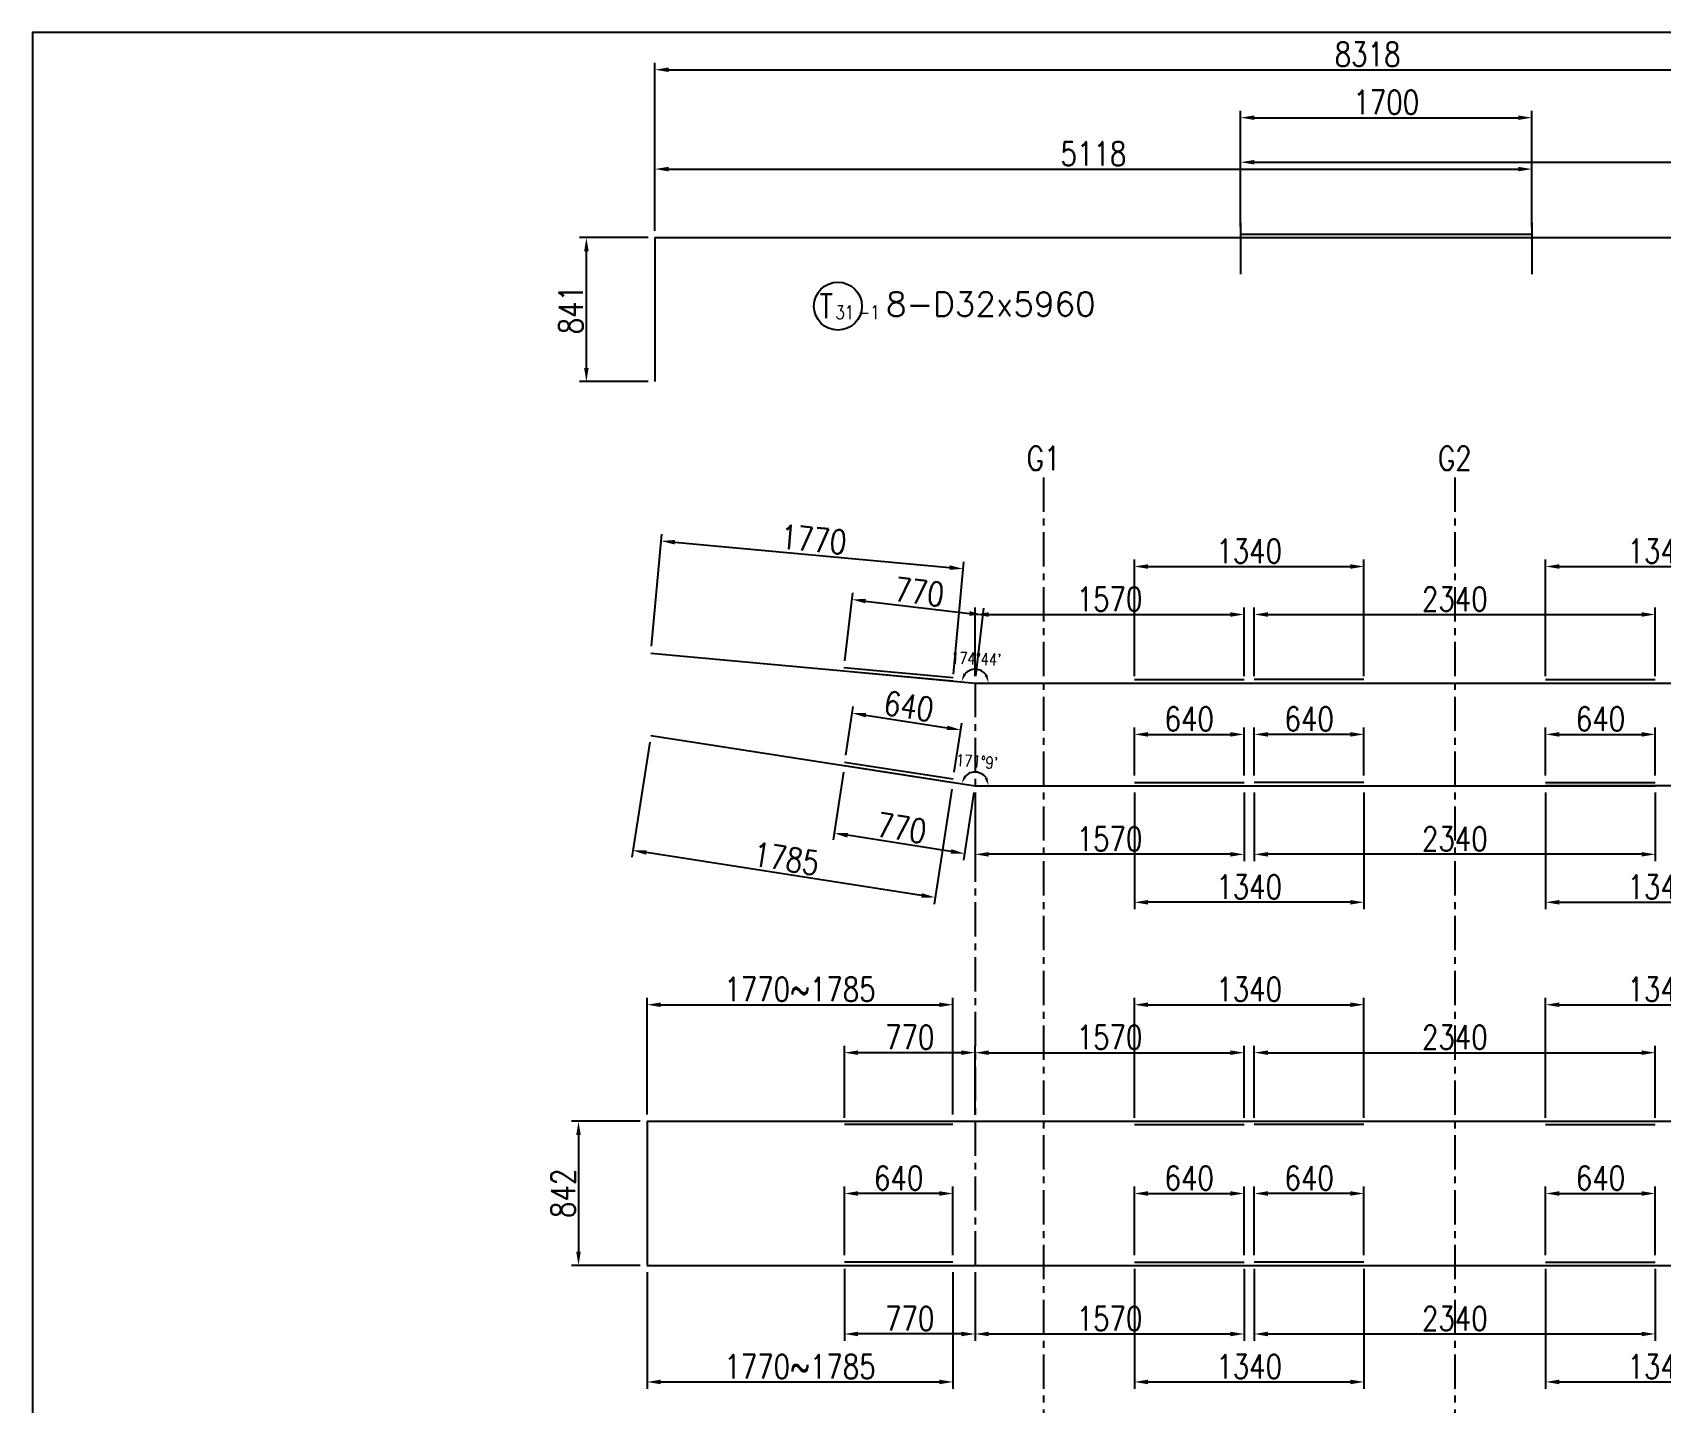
# Model space of a CAD drawing. Header units: millimetres. Extents: x -41433 to 131500, y -94900 to 39745.
# Drawn here: x 50000 to 59500, y -52897 to -44900 of the extents above; entities that cross this region are included whole.
import ezdxf
from ezdxf.enums import TextEntityAlignment as Align

# ---------------------------------------------------------------- set-up
doc = ezdxf.new("R2010")
doc.units = ezdxf.units.MM
doc.header["$LTSCALE"] = 160
doc.header["$MEASUREMENT"] = 0
doc.linetypes.add('CENTER', pattern=[2, 1.25, -0.25, 0.25, -0.25])
doc.layers.get('DEFPOINTS').update_dxf_attribs({"color": 53, "linetype": 'CONTINUOUS'})
for name, color, linetype in [('DIM', 6, 'CONTINUOUS'), ('DIM-L', 6, 'CONTINUOUS'), ('TEKKIN-C', 3, 'CONTINUOUS'), ('TEKKIN-R', 3, 'CONTINUOUS'), ('TEXT', 4, 'CONTINUOUS'), ('TEXT-文字', 4, 'CONTINUOUS')]:
    doc.layers.add(name, color=color, linetype=linetype)
doc.styles.add('DIM-TEXT', font='ROMANS', dxfattribs={"width": 0.8, "bigfont": 'EXTFONT'})
doc.styles.add('MSゴシック', font='')
doc.styles.add('romans', font='romans.shx', dxfattribs={"bigfont": 'extfont.shx'})
doc.styles.get('MSゴシック').set_extended_font_data('MS Gothic')
doc.dimstyles.new('DIM20', dxfattribs={"dimscale": 20, "dimtxt": 3.5, "dimasz": 2.5, "dimexe": 1, "dimexo": 1, "dimgap": 1, "dimtad": 3, "dimdec": 1, "dimrnd": 1, "dimdsep": 46, "dimtxsty": 'DIM-TEXT', "dimcen": 0, "dimclrt": 4, "dimaunit": 1, "dimadec": 3, "dimazin": 2, "dimtfac": 1, "dimtdec": 1, "dimtix": 1, "dimtmove": 2, "dimatfit": 3, "dimfxl": 1, "dimtolj": 1, "dimtzin": 0, "dimlwd": -1, "dimlwe": -1, "dimarcsym": 0})
doc.dimstyles.new('DIM40', dxfattribs={"dimscale": 40, "dimtxt": 3.5, "dimasz": 2, "dimexe": 1, "dimexo": 1, "dimgap": 0.5, "dimtad": 1, "dimdec": 0, "dimzin": 9, "dimdsep": 46, "dimtxsty": 'DIM-TEXT', "dimcen": 0, "dimclrt": 4, "dimaunit": 1, "dimadec": 4, "dimazin": 0, "dimtfac": 1, "dimtdec": 0, "dimtix": 1, "dimtmove": 2, "dimatfit": 0, "dimfxl": 1, "dimlwd": -1, "dimlwe": -1, "dimarcsym": 0})

# ---------------------------------------------------------------- blocks, each defined once
blk = doc.blocks.new('*D1847')
at = {"layer": 'DEFPOINTS', "color": 0, "transparency": 16777216}
for p in [(58830, -49297), (60170, -49297), (60170, -49977)]:
    blk.add_point(p, dxfattribs=at)
at = {"layer": 'DIM', "color": 0, "transparency": 16777216}
for p, q in [((58830, -49337), (58830, -50017)), ((60170, -49337), (60170, -50017)), ((58910, -49977), (60090, -49977))]:
    blk.add_line(p, q, dxfattribs=at)
for points in [[(58910, -49963.7), (58910, -49990.3), (58830, -49977)], [(60090, -49963.7), (60090, -49990.3), (60170, -49977)]]:
    blk.add_solid(points, dxfattribs=at)
at = {"layer": 'DIM', "color": 4, "transparency": 16777216, "insert": (59500, -49887), "char_height": 140, "attachment_point": 5, "style": 'DIM-TEXT'}
blk.add_mtext('1340', dxfattribs=at)
blk = doc.blocks.new('*D1855')
at = {"layer": 'DEFPOINTS', "color": 0, "transparency": 16777216}
for p in [(59470, -51677), (58830, -52077), (59470, -52077)]:
    blk.add_point(p, dxfattribs=at)
at = {"layer": 'DIM', "color": 0, "transparency": 16777216}
for p, q in [((58830, -52037), (58830, -51637)), ((58910, -51677), (59390, -51677)), ((59470, -52037), (59470, -51637))]:
    blk.add_line(p, q, dxfattribs=at)
for points in [[(58910, -51663.7), (58910, -51690.3), (58830, -51677)], [(59390, -51663.7), (59390, -51690.3), (59470, -51677)]]:
    blk.add_solid(points, dxfattribs=at)
at = {"layer": 'DIM', "color": 4, "transparency": 16777216, "insert": (59150, -51587), "char_height": 140, "attachment_point": 5, "style": 'DIM-TEXT'}
blk.add_mtext('640', dxfattribs=at)
blk = doc.blocks.new('*D1856')
at = {"layer": 'DEFPOINTS', "color": 0, "transparency": 16777216}
for p in [(57130, -51677), (57130, -52077), (57770, -52077)]:
    blk.add_point(p, dxfattribs=at)
at = {"layer": 'DIM', "color": 0, "transparency": 16777216}
for p, q in [((57130, -52037), (57130, -51637)), ((57690, -51677), (57210, -51677)), ((57770, -52037), (57770, -51637))]:
    blk.add_line(p, q, dxfattribs=at)
for points in [[(57210, -51663.7), (57210, -51690.3), (57130, -51677)], [(57690, -51663.7), (57690, -51690.3), (57770, -51677)]]:
    blk.add_solid(points, dxfattribs=at)
at = {"layer": 'DIM', "color": 4, "transparency": 16777216, "insert": (57450, -51587), "char_height": 140, "attachment_point": 5, "style": 'DIM-TEXT'}
blk.add_mtext('640', dxfattribs=at)
blk = doc.blocks.new('*D1857')
at = {"layer": 'DEFPOINTS', "color": 0, "transparency": 16777216}
for p in [(57070, -51677), (56430, -52077), (57070, -52077)]:
    blk.add_point(p, dxfattribs=at)
at = {"layer": 'DIM', "color": 0, "transparency": 16777216}
for p, q in [((56430, -52037), (56430, -51637)), ((56510, -51677), (56990, -51677)), ((57070, -52037), (57070, -51637))]:
    blk.add_line(p, q, dxfattribs=at)
for points in [[(56510, -51663.7), (56510, -51690.3), (56430, -51677)], [(56990, -51663.7), (56990, -51690.3), (57070, -51677)]]:
    blk.add_solid(points, dxfattribs=at)
at = {"layer": 'DIM', "color": 4, "transparency": 16777216, "insert": (56750, -51587), "char_height": 140, "attachment_point": 5, "style": 'DIM-TEXT'}
blk.add_mtext('640', dxfattribs=at)
blk = doc.blocks.new('*D1858')
at = {"layer": 'DEFPOINTS', "color": 0, "transparency": 16777216}
for p in [(54737.5, -51677), (54737.5, -52077), (55371.3, -52077)]:
    blk.add_point(p, dxfattribs=at)
at = {"layer": 'DIM', "color": 0, "transparency": 16777216}
for p, q in [((54737.5, -52037), (54737.5, -51637)), ((55291.3, -51677), (54817.5, -51677)), ((55371.3, -52037), (55371.3, -51637))]:
    blk.add_line(p, q, dxfattribs=at)
for points in [[(54817.5, -51663.7), (54817.5, -51690.3), (54737.5, -51677)], [(55291.3, -51663.7), (55291.3, -51690.3), (55371.3, -51677)]]:
    blk.add_solid(points, dxfattribs=at)
at = {"layer": 'DIM', "color": 4, "transparency": 16777216, "insert": (55054.4, -51587), "char_height": 140, "attachment_point": 5, "style": 'DIM-TEXT'}
blk.add_mtext('640', dxfattribs=at)
blk = doc.blocks.new('*D1859')
at = {"layer": 'DEFPOINTS', "color": 0, "transparency": 16777216}
for p in [(53586, -51255), (53186, -52097), (53586, -52097)]:
    blk.add_point(p, dxfattribs=at)
at = {"layer": 'DIM', "color": 0, "transparency": 16777216}
for p, q in [((53546, -51255), (53146, -51255)), ((53186, -51335), (53186, -52017)), ((53546, -52097), (53146, -52097))]:
    blk.add_line(p, q, dxfattribs=at)
for points in [[(53172.7, -51335), (53199.3, -51335), (53186, -51255)], [(53172.7, -52017), (53199.3, -52017), (53186, -52097)]]:
    blk.add_solid(points, dxfattribs=at)
at = {"layer": 'DIM', "color": 4, "transparency": 16777216, "insert": (53096, -51676), "char_height": 140, "attachment_point": 5, "rotation": 90, "style": 'DIM-TEXT'}
blk.add_mtext('842', dxfattribs=at)
blk = doc.blocks.new('*D1862')
at = {"layer": 'DEFPOINTS', "color": 0, "transparency": 16777216}
for p in [(58750, -45397), (57050, -46077), (58750, -46077)]:
    blk.add_point(p, dxfattribs=at)
at = {"layer": 'DIM', "color": 0, "transparency": 16777216}
for p, q in [((57050, -46037), (57050, -45357)), ((57130, -45397), (58670, -45397)), ((58750, -46037), (58750, -45357))]:
    blk.add_line(p, q, dxfattribs=at)
for points in [[(57130, -45383.7), (57130, -45410.3), (57050, -45397)], [(58670, -45383.7), (58670, -45410.3), (58750, -45397)]]:
    blk.add_solid(points, dxfattribs=at)
at = {"layer": 'DIM', "color": 4, "transparency": 16777216, "insert": (57900, -45307), "char_height": 140, "attachment_point": 5, "style": 'DIM-TEXT'}
blk.add_mtext('1700', dxfattribs=at)
blk = doc.blocks.new('*D1869')
at = {"layer": 'DEFPOINTS', "color": 0, "transparency": 16777216}
for p in [(59470, -48997), (58830, -49277), (59470, -49277)]:
    blk.add_point(p, dxfattribs=at)
at = {"layer": 'DIM', "color": 0, "transparency": 16777216}
for p, q in [((58830, -49237), (58830, -48957)), ((58910, -48997), (59390, -48997)), ((59470, -49237), (59470, -48957))]:
    blk.add_line(p, q, dxfattribs=at)
for points in [[(58910, -48983.7), (58910, -49010.3), (58830, -48997)], [(59390, -48983.7), (59390, -49010.3), (59470, -48997)]]:
    blk.add_solid(points, dxfattribs=at)
at = {"layer": 'DIM', "color": 4, "transparency": 16777216, "insert": (59150, -48907), "char_height": 140, "attachment_point": 5, "style": 'DIM-TEXT'}
blk.add_mtext('640', dxfattribs=at)
blk = doc.blocks.new('*D1871')
at = {"layer": 'DEFPOINTS', "color": 0, "transparency": 16777216}
for p in [(57130, -48997), (57130, -49277), (57770, -49277)]:
    blk.add_point(p, dxfattribs=at)
at = {"layer": 'DIM', "color": 0, "transparency": 16777216}
for p, q in [((57130, -49237), (57130, -48957)), ((57690, -48997), (57210, -48997)), ((57770, -49237), (57770, -48957))]:
    blk.add_line(p, q, dxfattribs=at)
for points in [[(57210, -48983.7), (57210, -49010.3), (57130, -48997)], [(57690, -48983.7), (57690, -49010.3), (57770, -48997)]]:
    blk.add_solid(points, dxfattribs=at)
at = {"layer": 'DIM', "color": 4, "transparency": 16777216, "insert": (57450, -48907), "char_height": 140, "attachment_point": 5, "style": 'DIM-TEXT'}
blk.add_mtext('640', dxfattribs=at)
blk = doc.blocks.new('*D1873')
at = {"layer": 'DEFPOINTS', "color": 0, "transparency": 16777216}
for p in [(57070, -48997), (56430, -49277), (57070, -49277)]:
    blk.add_point(p, dxfattribs=at)
at = {"layer": 'DIM', "color": 0, "transparency": 16777216}
for p, q in [((56430, -49237), (56430, -48957)), ((56510, -48997), (56990, -48997)), ((57070, -49237), (57070, -48957))]:
    blk.add_line(p, q, dxfattribs=at)
for points in [[(56510, -48983.7), (56510, -49010.3), (56430, -48997)], [(56990, -48983.7), (56990, -49010.3), (57070, -48997)]]:
    blk.add_solid(points, dxfattribs=at)
at = {"layer": 'DIM', "color": 4, "transparency": 16777216, "insert": (56750, -48907), "char_height": 140, "attachment_point": 5, "style": 'DIM-TEXT'}
blk.add_mtext('640', dxfattribs=at)
blk = doc.blocks.new('*D1874')
at = {"layer": 'DEFPOINTS', "color": 0, "transparency": 16777216}
for p in [(60170, -48017), (58830, -48697), (60170, -48697)]:
    blk.add_point(p, dxfattribs=at)
at = {"layer": 'DIM', "color": 0, "transparency": 16777216}
for p, q in [((58830, -48657), (58830, -47977)), ((58910, -48017), (60090, -48017)), ((60170, -48657), (60170, -47977))]:
    blk.add_line(p, q, dxfattribs=at)
for points in [[(58910, -48003.7), (58910, -48030.3), (58830, -48017)], [(60090, -48003.7), (60090, -48030.3), (60170, -48017)]]:
    blk.add_solid(points, dxfattribs=at)
at = {"layer": 'DIM', "color": 4, "transparency": 16777216, "insert": (59500, -47927), "char_height": 140, "attachment_point": 5, "style": 'DIM-TEXT'}
blk.add_mtext('1340', dxfattribs=at)
blk = doc.blocks.new('*D1875')
at = {"layer": 'DEFPOINTS', "color": 0, "transparency": 16777216}
for p in [(57130, -49297), (59470, -49297), (57130, -49697)]:
    blk.add_point(p, dxfattribs=at)
at = {"layer": 'DIM', "color": 0, "transparency": 16777216}
for p, q in [((57130, -49337), (57130, -49737)), ((59470, -49337), (59470, -49737)), ((59390, -49697), (57210, -49697))]:
    blk.add_line(p, q, dxfattribs=at)
for points in [[(57210, -49683.7), (57210, -49710.3), (57130, -49697)], [(59390, -49683.7), (59390, -49710.3), (59470, -49697)]]:
    blk.add_solid(points, dxfattribs=at)
at = {"layer": 'DIM', "color": 4, "transparency": 16777216, "insert": (58300, -49607), "char_height": 140, "attachment_point": 5, "style": 'DIM-TEXT'}
blk.add_mtext('2340', dxfattribs=at)
blk = doc.blocks.new('*D1876')
at = {"layer": 'DEFPOINTS', "color": 0, "transparency": 16777216}
for p in [(59470, -48297), (57130, -48697), (59470, -48697)]:
    blk.add_point(p, dxfattribs=at)
at = {"layer": 'DIM', "color": 0, "transparency": 16777216}
for p, q in [((57130, -48657), (57130, -48257)), ((59470, -48657), (59470, -48257)), ((57210, -48297), (59390, -48297))]:
    blk.add_line(p, q, dxfattribs=at)
for points in [[(57210, -48283.7), (57210, -48310.3), (57130, -48297)], [(59390, -48283.7), (59390, -48310.3), (59470, -48297)]]:
    blk.add_solid(points, dxfattribs=at)
at = {"layer": 'DIM', "color": 4, "transparency": 16777216, "insert": (58300, -48207), "char_height": 140, "attachment_point": 5, "style": 'DIM-TEXT'}
blk.add_mtext('2340', dxfattribs=at)
blk = doc.blocks.new('*D1881')
at = {"layer": 'DEFPOINTS', "color": 0, "transparency": 16777216}
for p in [(56430, -49297), (57770, -49297), (56430, -49977)]:
    blk.add_point(p, dxfattribs=at)
at = {"layer": 'DIM', "color": 0, "transparency": 16777216}
for p, q in [((56430, -49337), (56430, -50017)), ((57770, -49337), (57770, -50017)), ((57690, -49977), (56510, -49977))]:
    blk.add_line(p, q, dxfattribs=at)
for points in [[(56510, -49963.7), (56510, -49990.3), (56430, -49977)], [(57690, -49963.7), (57690, -49990.3), (57770, -49977)]]:
    blk.add_solid(points, dxfattribs=at)
at = {"layer": 'DIM', "color": 4, "transparency": 16777216, "insert": (57100, -49887), "char_height": 140, "attachment_point": 5, "style": 'DIM-TEXT'}
blk.add_mtext('1340', dxfattribs=at)
blk = doc.blocks.new('*D1882')
at = {"layer": 'DEFPOINTS', "color": 0, "transparency": 16777216}
for p in [(57770, -48017), (56430, -48697), (57770, -48697)]:
    blk.add_point(p, dxfattribs=at)
at = {"layer": 'DIM', "color": 0, "transparency": 16777216}
for p, q in [((56430, -48657), (56430, -47977)), ((56510, -48017), (57690, -48017)), ((57770, -48657), (57770, -47977))]:
    blk.add_line(p, q, dxfattribs=at)
for points in [[(56510, -48003.7), (56510, -48030.3), (56430, -48017)], [(57690, -48003.7), (57690, -48030.3), (57770, -48017)]]:
    blk.add_solid(points, dxfattribs=at)
at = {"layer": 'DIM', "color": 4, "transparency": 16777216, "insert": (57100, -47927), "char_height": 140, "attachment_point": 5, "style": 'DIM-TEXT'}
blk.add_mtext('1340', dxfattribs=at)
blk = doc.blocks.new('*D1885')
at = {"layer": 'DEFPOINTS', "color": 0, "transparency": 16777216}
for p in [(58750, -45697), (53632, -46097), (58750, -46077)]:
    blk.add_point(p, dxfattribs=at)
at = {"layer": 'DIM', "color": 0, "transparency": 16777216}
for p, q in [((53632, -46057), (53632, -45657)), ((58750, -46037), (58750, -45657)), ((53712, -45697), (58670, -45697))]:
    blk.add_line(p, q, dxfattribs=at)
for points in [[(53712, -45683.7), (53712, -45710.3), (53632, -45697)], [(58670, -45683.7), (58670, -45710.3), (58750, -45697)]]:
    blk.add_solid(points, dxfattribs=at)
at = {"layer": 'DIM', "color": 4, "transparency": 16777216, "insert": (56191, -45607), "char_height": 140, "attachment_point": 5, "style": 'DIM-TEXT'}
blk.add_mtext('5118', dxfattribs=at)
blk = doc.blocks.new('*D1886')
at = {"layer": 'DEFPOINTS', "color": 0, "transparency": 16777216}
for p in [(65368, -45657), (57050, -46077), (65368, -46097)]:
    blk.add_point(p, dxfattribs=at)
at = {"layer": 'DIM', "color": 0, "transparency": 16777216}
for p, q in [((57050, -46037), (57050, -45617)), ((57130, -45657), (65288, -45657)), ((65368, -46057), (65368, -45617))]:
    blk.add_line(p, q, dxfattribs=at)
for points in [[(57130, -45643.7), (57130, -45670.3), (57050, -45657)], [(65288, -45643.7), (65288, -45670.3), (65368, -45657)]]:
    blk.add_solid(points, dxfattribs=at)
at = {"layer": 'DIM', "color": 4, "transparency": 16777216, "insert": (61209, -45567), "char_height": 140, "attachment_point": 5, "style": 'DIM-TEXT'}
blk.add_mtext('8318', dxfattribs=at)
blk = doc.blocks.new('*D1887')
at = {"layer": 'DEFPOINTS', "color": 0, "transparency": 16777216}
for p in [(57770, -50575), (56430, -51275), (57770, -51275)]:
    blk.add_point(p, dxfattribs=at)
at = {"layer": 'DIM', "color": 0, "transparency": 16777216}
for p, q in [((56430, -51235), (56430, -50535)), ((57770, -51235), (57770, -50535)), ((56510, -50575), (57690, -50575))]:
    blk.add_line(p, q, dxfattribs=at)
for points in [[(56510, -50561.7), (56510, -50588.3), (56430, -50575)], [(57690, -50561.7), (57690, -50588.3), (57770, -50575)]]:
    blk.add_solid(points, dxfattribs=at)
at = {"layer": 'DIM', "color": 4, "transparency": 16777216, "insert": (57100, -50485), "char_height": 140, "attachment_point": 5, "style": 'DIM-TEXT'}
blk.add_mtext('1340', dxfattribs=at)
blk = doc.blocks.new('*D1888')
at = {"layer": 'DEFPOINTS', "color": 0, "transparency": 16777216}
for p in [(59470, -50855), (57130, -51275), (59470, -51275)]:
    blk.add_point(p, dxfattribs=at)
at = {"layer": 'DIM', "color": 0, "transparency": 16777216}
for p, q in [((57130, -51235), (57130, -50815)), ((59470, -51235), (59470, -50815)), ((57210, -50855), (59390, -50855))]:
    blk.add_line(p, q, dxfattribs=at)
for points in [[(57210, -50841.7), (57210, -50868.3), (57130, -50855)], [(59390, -50841.7), (59390, -50868.3), (59470, -50855)]]:
    blk.add_solid(points, dxfattribs=at)
at = {"layer": 'DIM', "color": 4, "transparency": 16777216, "insert": (58300, -50765), "char_height": 140, "attachment_point": 5, "style": 'DIM-TEXT'}
blk.add_mtext('2340', dxfattribs=at)
blk = doc.blocks.new('*D1889')
at = {"layer": 'DEFPOINTS', "color": 0, "transparency": 16777216}
for p in [(60170, -50575), (58830, -51275), (60170, -51275)]:
    blk.add_point(p, dxfattribs=at)
at = {"layer": 'DIM', "color": 0, "transparency": 16777216}
for p, q in [((58830, -51235), (58830, -50535)), ((60170, -51235), (60170, -50535)), ((58910, -50575), (60090, -50575))]:
    blk.add_line(p, q, dxfattribs=at)
for points in [[(58910, -50561.7), (58910, -50588.3), (58830, -50575)], [(60090, -50561.7), (60090, -50588.3), (60170, -50575)]]:
    blk.add_solid(points, dxfattribs=at)
at = {"layer": 'DIM', "color": 4, "transparency": 16777216, "insert": (59500, -50485), "char_height": 140, "attachment_point": 5, "style": 'DIM-TEXT'}
blk.add_mtext('1340', dxfattribs=at)
blk = doc.blocks.new('*D1894')
at = {"layer": 'DEFPOINTS', "color": 0, "transparency": 16777216}
for p in [(55500, -52097), (57070, -52077), (57070, -52497)]:
    blk.add_point(p, dxfattribs=at)
at = {"layer": 'DIM', "color": 0, "transparency": 16777216}
for p, q in [((55500, -52137), (55500, -52537)), ((57070, -52117), (57070, -52537)), ((55580, -52497), (56990, -52497))]:
    blk.add_line(p, q, dxfattribs=at)
for points in [[(55580, -52483.7), (55580, -52510.3), (55500, -52497)], [(56990, -52483.7), (56990, -52510.3), (57070, -52497)]]:
    blk.add_solid(points, dxfattribs=at)
at = {"layer": 'DIM', "color": 4, "transparency": 16777216, "insert": (56285, -52407), "char_height": 140, "attachment_point": 5, "style": 'DIM-TEXT'}
blk.add_mtext('1570', dxfattribs=at)
blk = doc.blocks.new('*D1895')
at = {"layer": 'DEFPOINTS', "color": 0, "transparency": 16777216}
for p in [(56430, -52077), (57770, -52077), (57770, -52777)]:
    blk.add_point(p, dxfattribs=at)
at = {"layer": 'DIM', "color": 0, "transparency": 16777216}
for p, q in [((56430, -52117), (56430, -52817)), ((57770, -52117), (57770, -52817)), ((56510, -52777), (57690, -52777))]:
    blk.add_line(p, q, dxfattribs=at)
for points in [[(56510, -52763.7), (56510, -52790.3), (56430, -52777)], [(57690, -52763.7), (57690, -52790.3), (57770, -52777)]]:
    blk.add_solid(points, dxfattribs=at)
at = {"layer": 'DIM', "color": 4, "transparency": 16777216, "insert": (57100, -52687), "char_height": 140, "attachment_point": 5, "style": 'DIM-TEXT'}
blk.add_mtext('1340', dxfattribs=at)
blk = doc.blocks.new('*D1896')
at = {"layer": 'DEFPOINTS', "color": 0, "transparency": 16777216}
for p in [(57130, -52077), (59470, -52077), (59470, -52497)]:
    blk.add_point(p, dxfattribs=at)
at = {"layer": 'DIM', "color": 0, "transparency": 16777216}
for p, q in [((57130, -52117), (57130, -52537)), ((59470, -52117), (59470, -52537)), ((57210, -52497), (59390, -52497))]:
    blk.add_line(p, q, dxfattribs=at)
for points in [[(57210, -52483.7), (57210, -52510.3), (57130, -52497)], [(59390, -52483.7), (59390, -52510.3), (59470, -52497)]]:
    blk.add_solid(points, dxfattribs=at)
at = {"layer": 'DIM', "color": 4, "transparency": 16777216, "insert": (58300, -52407), "char_height": 140, "attachment_point": 5, "style": 'DIM-TEXT'}
blk.add_mtext('2340', dxfattribs=at)
blk = doc.blocks.new('*D1897')
at = {"layer": 'DEFPOINTS', "color": 0, "transparency": 16777216}
for p in [(58830, -52077), (60170, -52077), (60170, -52777)]:
    blk.add_point(p, dxfattribs=at)
at = {"layer": 'DIM', "color": 0, "transparency": 16777216}
for p, q in [((58830, -52117), (58830, -52817)), ((60170, -52117), (60170, -52817)), ((58910, -52777), (60090, -52777))]:
    blk.add_line(p, q, dxfattribs=at)
for points in [[(58910, -52763.7), (58910, -52790.3), (58830, -52777)], [(60090, -52763.7), (60090, -52790.3), (60170, -52777)]]:
    blk.add_solid(points, dxfattribs=at)
at = {"layer": 'DIM', "color": 4, "transparency": 16777216, "insert": (59500, -52687), "char_height": 140, "attachment_point": 5, "style": 'DIM-TEXT'}
blk.add_mtext('1340', dxfattribs=at)
blk = doc.blocks.new('加工図文字列（JR）')
at = {"layer": 'TEXT-文字', "color": 6}
blk.add_circle((0, 0), 3.5, dxfattribs=at)
at = {"layer": 'DEFPOINTS', "ltscale": 100, "style": 'MSゴシック'}
for tag, p in [('加工図_圧接鉄筋', (57.81, -4.14)), ('加工図_圧接個数', (62.62, -4.14)), ('加工図_加工形状', (68.3, -4.14)), ('加工図_施工分け2', (73.3, -4.14))]:
    blk.add_attdef(tag, text='', height=4, dxfattribs=at).set_placement(p, align=Align.BOTTOM_LEFT)
at = {"layer": 'TEXT-文字', "color": 4, "style": 'romans', "width": 0.8}
for tag, height, p in [('加工図_平均長', 3.5, (33.63, 3.03)), ('加工図_副記号', 2, (0.5, 0)), ('加工図_文字列', 3.5, (7, -2.5))]:
    blk.add_attdef(tag, text='', height=height, dxfattribs=at).set_placement(p, align=Align.BOTTOM_LEFT)
at = {"layer": 'TEXT-文字', "color": 4, "ltscale": 100, "style": 'romans', "width": 0.8}
blk.add_attdef('加工図_施工分け', text='', height=3.5, dxfattribs=at).set_placement((-5.5, 0), align=Align.MIDDLE_RIGHT)
at = {"layer": 'TEXT-文字', "color": 4, "style": 'romans', "width": 0.8}
blk.add_attdef('加工図_主記号', text='', height=3.5, dxfattribs=at).set_placement((-1.7, 0), align=Align.MIDDLE_CENTER)
for tag, p in [('加工図_番号', (1, -2.5)), ('加工図_枝番', (4.5, -2.5))]:
    blk.add_attdef(tag, text='', height=2, dxfattribs=at).set_placement(p, align=Align.BOTTOM_CENTER)
blk = doc.blocks.new('*D1901')
at = {"layer": 'DEFPOINTS', "color": 0, "transparency": 16777216}
for p in [(54737.5, -52077), (55500, -52097), (54737.5, -52497)]:
    blk.add_point(p, dxfattribs=at)
at = {"layer": 'DIM', "color": 0, "transparency": 16777216}
for p, q in [((54737.5, -52117), (54737.5, -52537)), ((55500, -52137), (55500, -52537)), ((55420, -52497), (54817.5, -52497))]:
    blk.add_line(p, q, dxfattribs=at)
for points in [[(54817.5, -52483.7), (54817.5, -52510.3), (54737.5, -52497)], [(55420, -52483.7), (55420, -52510.3), (55500, -52497)]]:
    blk.add_solid(points, dxfattribs=at)
at = {"layer": 'DIM', "color": 4, "transparency": 16777216, "insert": (55118.8, -52407), "char_height": 140, "attachment_point": 5, "style": 'DIM-TEXT'}
blk.add_mtext('770', dxfattribs=at)
blk = doc.blocks.new('*D1902')
at = {"layer": 'DEFPOINTS', "color": 0, "transparency": 16777216}
for p in [(57070, -50855), (55500, -51255), (57070, -51275)]:
    blk.add_point(p, dxfattribs=at)
at = {"layer": 'DIM', "color": 0, "transparency": 16777216}
for p, q in [((55500, -51215), (55500, -50815)), ((57070, -51235), (57070, -50815)), ((55580, -50855), (56990, -50855))]:
    blk.add_line(p, q, dxfattribs=at)
for points in [[(55580, -50841.7), (55580, -50868.3), (55500, -50855)], [(56990, -50841.7), (56990, -50868.3), (57070, -50855)]]:
    blk.add_solid(points, dxfattribs=at)
at = {"layer": 'DIM', "color": 4, "transparency": 16777216, "insert": (56285, -50765), "char_height": 140, "attachment_point": 5, "style": 'DIM-TEXT'}
blk.add_mtext('1570', dxfattribs=at)
blk = doc.blocks.new('*D1903')
at = {"layer": 'DEFPOINTS', "color": 0, "transparency": 16777216}
for p in [(54737.5, -50855), (54737.5, -51275), (55500, -51255)]:
    blk.add_point(p, dxfattribs=at)
at = {"layer": 'DIM', "color": 0, "transparency": 16777216}
for p, q in [((54737.5, -51235), (54737.5, -50815)), ((55500, -51215), (55500, -50815)), ((55420, -50855), (54817.5, -50855))]:
    blk.add_line(p, q, dxfattribs=at)
for points in [[(54817.5, -50841.7), (54817.5, -50868.3), (54737.5, -50855)], [(55420, -50841.7), (55420, -50868.3), (55500, -50855)]]:
    blk.add_solid(points, dxfattribs=at)
at = {"layer": 'DIM', "color": 4, "transparency": 16777216, "insert": (55118.8, -50765), "char_height": 140, "attachment_point": 5, "style": 'DIM-TEXT'}
blk.add_mtext('770', dxfattribs=at)
blk = doc.blocks.new('*D1939')
at = {"layer": 'DEFPOINTS', "color": 0, "transparency": 16777216}
for p in [(54733.3, -48626.3), (55542.1, -48629), (55500, -48697), (55500, -48697), (57070, -48697)]:
    blk.add_point(p, dxfattribs=at)
at = {"layer": 'DIM', "color": 0, "transparency": 16777216}
blk.add_arc((55500, -48697), 80, 36.41991, 138.31111, dxfattribs=at)
for points in [[(55447.9, -48647.1), (55432.6, -48640.5), (55420.3, -48689.7)], [(55572.3, -48646.9), (55556.5, -48652.1), (55580, -48697)]]:
    blk.add_solid(points, dxfattribs=at)
at = {"layer": 'DIM', "color": 4, "transparency": 16777216, "insert": (55506.5, -48555.5), "char_height": 70, "attachment_point": 5, "rotation": 357.36551, "style": 'DIM-TEXT'}
blk.add_mtext("\\A1;174°44'", dxfattribs=at)
blk = doc.blocks.new('*D1940')
at = {"layer": 'DEFPOINTS', "color": 0, "transparency": 16777216}
for p in [(54739.2, -49178.6), (55500, -49297), (55500, -49297), (55543.5, -49229.9), (57070, -49297)]:
    blk.add_point(p, dxfattribs=at)
at = {"layer": 'DIM', "color": 0, "transparency": 16777216}
blk.add_arc((55500, -49297), 80, 36.41991, 134.73321, dxfattribs=at)
for points in [[(55451.1, -49244), (55436.3, -49236.4), (55421, -49284.7)], [(55572.3, -49246.9), (55556.5, -49252.1), (55580, -49297)]]:
    blk.add_solid(points, dxfattribs=at)
at = {"layer": 'DIM', "color": 4, "transparency": 16777216, "insert": (55510.9, -49155.8), "char_height": 70, "attachment_point": 5, "rotation": 355.57656, "style": 'DIM-TEXT'}
blk.add_mtext("\\A1;171°9'", dxfattribs=at)
blk = doc.blocks.new('*D1941')
at = {"layer": 'DEFPOINTS', "color": 0, "transparency": 16777216}
for p in [(55430.9, -48030.5), (53608, -48522.5), (55370.5, -48685.1)]:
    blk.add_point(p, dxfattribs=at)
at = {"layer": 'DIM', "color": 0, "transparency": 16777216}
for p, q in [((53611.7, -48482.7), (53672, -47828.1)), ((53748, -47875.3), (55351.3, -48023.1)), ((55374.2, -48645.2), (55434.6, -47990.6))]:
    blk.add_line(p, q, dxfattribs=at)
for points in [[(53749.3, -47862), (53746.8, -47888.6), (53668.4, -47867.9)], [(55352.5, -48009.9), (55350, -48036.4), (55430.9, -48030.5)]]:
    blk.add_solid(points, dxfattribs=at)
at = {"layer": 'DIM', "color": 4, "transparency": 16777216, "insert": (54557.9, -47859.6), "char_height": 140, "attachment_point": 5, "rotation": 354.73102, "style": 'DIM-TEXT'}
blk.add_mtext('1770', dxfattribs=at)
blk = doc.blocks.new('*D1942')
at = {"layer": 'DEFPOINTS', "color": 0, "transparency": 16777216}
for p in [(53608, -49002.5), (55371.5, -49277), (53503.4, -49674.4)]:
    blk.add_point(p, dxfattribs=at)
at = {"layer": 'DIM', "color": 0, "transparency": 16777216}
for p, q in [((53601.8, -49042), (53497.3, -49713.9)), ((55365.4, -49316.5), (55260.8, -49988.4)), ((55187.9, -49936.5), (53582.5, -49686.7))]:
    blk.add_line(p, q, dxfattribs=at)
for points in [[(53584.5, -49673.5), (53580.4, -49699.8), (53503.4, -49674.4)], [(55190, -49923.4), (55185.9, -49949.7), (55267, -49948.8)]]:
    blk.add_solid(points, dxfattribs=at)
at = {"layer": 'DIM', "color": 4, "transparency": 16777216, "insert": (54399, -49722.7), "char_height": 140, "attachment_point": 5, "rotation": 351.15312, "style": 'DIM-TEXT'}
blk.add_mtext('1785', dxfattribs=at)
blk = doc.blocks.new('*D1943')
at = {"layer": 'DEFPOINTS', "color": 0, "transparency": 16777216}
for p in [(54739.2, -49178.6), (55500, -49297), (54677.6, -49573.8)]:
    blk.add_point(p, dxfattribs=at)
at = {"layer": 'DIM', "color": 0, "transparency": 16777216}
for p, q in [((54733, -49218.1), (54671.5, -49613.3)), ((55493.8, -49336.5), (55432.3, -49731.7)), ((55359.4, -49679.9), (54756.7, -49586.1))]:
    blk.add_line(p, q, dxfattribs=at)
for points in [[(54758.7, -49572.9), (54754.6, -49599.3), (54677.6, -49573.8)], [(55361.5, -49666.7), (55357.4, -49693.1), (55438.5, -49692.2)]]:
    blk.add_solid(points, dxfattribs=at)
at = {"layer": 'DIM', "color": 4, "transparency": 16777216, "insert": (55071.9, -49544.1), "char_height": 140, "attachment_point": 5, "rotation": 351.15312, "style": 'DIM-TEXT'}
blk.add_mtext('770', dxfattribs=at)
blk = doc.blocks.new('*D1944')
at = {"layer": 'DEFPOINTS', "color": 0, "transparency": 16777216}
for p in [(55416, -48971.1), (54739.2, -49158.6), (55371.5, -49257)]:
    blk.add_point(p, dxfattribs=at)
at = {"layer": 'DIM', "color": 0, "transparency": 16777216}
for p, q in [((54745.3, -49119.1), (54789.8, -48833.2)), ((54862.7, -48885), (55337, -48958.8)), ((55377.7, -49217.5), (55422.2, -48931.6))]:
    blk.add_line(p, q, dxfattribs=at)
for points in [[(54864.8, -48871.8), (54860.7, -48898.2), (54783.7, -48872.7)], [(55339, -48945.6), (55334.9, -48972), (55416, -48971.1)]]:
    blk.add_solid(points, dxfattribs=at)
at = {"layer": 'DIM', "color": 4, "transparency": 16777216, "insert": (55113.7, -48833), "char_height": 140, "attachment_point": 5, "rotation": 351.15312, "style": 'DIM-TEXT'}
blk.add_mtext('640', dxfattribs=at)
blk = doc.blocks.new('*D1945')
at = {"layer": 'DEFPOINTS', "color": 0, "transparency": 16777216}
for p in [(55500, -49297), (57070, -49297), (55500, -49697)]:
    blk.add_point(p, dxfattribs=at)
at = {"layer": 'DIM', "color": 0, "transparency": 16777216}
for p, q in [((55500, -49337), (55500, -49737)), ((57070, -49337), (57070, -49737)), ((56990, -49697), (55580, -49697))]:
    blk.add_line(p, q, dxfattribs=at)
for points in [[(55580, -49683.7), (55580, -49710.3), (55500, -49697)], [(56990, -49683.7), (56990, -49710.3), (57070, -49697)]]:
    blk.add_solid(points, dxfattribs=at)
at = {"layer": 'DIM', "color": 4, "transparency": 16777216, "insert": (56285, -49607), "char_height": 140, "attachment_point": 5, "style": 'DIM-TEXT'}
blk.add_mtext('1570', dxfattribs=at)
blk = doc.blocks.new('*D1946')
at = {"layer": 'DEFPOINTS', "color": 0, "transparency": 16777216}
for p in [(55547, -48300), (54735.1, -48606.4), (55500, -48697)]:
    blk.add_point(p, dxfattribs=at)
at = {"layer": 'DIM', "color": 0, "transparency": 16777216}
for p, q in [((54739.8, -48566.7), (54786.8, -48169.7)), ((54861.6, -48218.8), (55467.6, -48290.6)), ((55504.7, -48657.3), (55551.7, -48260.3))]:
    blk.add_line(p, q, dxfattribs=at)
for points in [[(54863.1, -48205.6), (54860, -48232), (54782.1, -48209.4)], [(55469.2, -48277.4), (55466, -48303.8), (55547, -48300)]]:
    blk.add_solid(points, dxfattribs=at)
at = {"layer": 'DIM', "color": 4, "transparency": 16777216, "insert": (55175.2, -48165.3), "char_height": 140, "attachment_point": 5, "rotation": 353.24315, "style": 'DIM-TEXT'}
blk.add_mtext('770', dxfattribs=at)
blk = doc.blocks.new('*D1947')
at = {"layer": 'DEFPOINTS', "color": 0, "transparency": 16777216}
for p in [(57070, -48297), (55500, -48697), (57070, -48697)]:
    blk.add_point(p, dxfattribs=at)
at = {"layer": 'DIM', "color": 0, "transparency": 16777216}
for p, q in [((55500, -48657), (55500, -48257)), ((57070, -48657), (57070, -48257)), ((55580, -48297), (56990, -48297))]:
    blk.add_line(p, q, dxfattribs=at)
for points in [[(55580, -48283.7), (55580, -48310.3), (55500, -48297)], [(56990, -48283.7), (56990, -48310.3), (57070, -48297)]]:
    blk.add_solid(points, dxfattribs=at)
at = {"layer": 'DIM', "color": 4, "transparency": 16777216, "insert": (56285, -48207), "char_height": 140, "attachment_point": 5, "style": 'DIM-TEXT'}
blk.add_mtext('1570', dxfattribs=at)
blk = doc.blocks.new('*D1955')
at = {"layer": 'DEFPOINTS', "color": 0, "transparency": 16777216}
for p in [(55371.3, -50575), (53586, -51255), (55371.3, -51255)]:
    blk.add_point(p, dxfattribs=at)
at = {"layer": 'DIM', "color": 0, "transparency": 16777216}
for p, q in [((53586, -51215), (53586, -50535)), ((55371.3, -51215), (55371.3, -50535)), ((53666, -50575), (55291.3, -50575))]:
    blk.add_line(p, q, dxfattribs=at)
for points in [[(53666, -50561.7), (53666, -50588.3), (53586, -50575)], [(55291.3, -50561.7), (55291.3, -50588.3), (55371.3, -50575)]]:
    blk.add_solid(points, dxfattribs=at)
at = {"layer": 'DIM', "color": 4, "transparency": 16777216, "insert": (54478.6, -50485), "char_height": 140, "attachment_point": 5, "style": 'DIM-TEXT'}
blk.add_mtext('1770~1785', dxfattribs=at)
blk = doc.blocks.new('*D1956')
at = {"layer": 'DEFPOINTS', "color": 0, "transparency": 16777216}
for p in [(53586, -52097), (55371.3, -52097), (55371.3, -52777)]:
    blk.add_point(p, dxfattribs=at)
at = {"layer": 'DIM', "color": 0, "transparency": 16777216}
for p, q in [((53586, -52137), (53586, -52817)), ((55371.3, -52137), (55371.3, -52817)), ((53666, -52777), (55291.3, -52777))]:
    blk.add_line(p, q, dxfattribs=at)
for points in [[(53666, -52763.7), (53666, -52790.3), (53586, -52777)], [(55291.3, -52763.7), (55291.3, -52790.3), (55371.3, -52777)]]:
    blk.add_solid(points, dxfattribs=at)
at = {"layer": 'DIM', "color": 4, "transparency": 16777216, "insert": (54478.6, -52687), "char_height": 140, "attachment_point": 5, "style": 'DIM-TEXT'}
blk.add_mtext('1770~1785', dxfattribs=at)
blk = doc.blocks.new('*D1978')
at = {"layer": 'DEFPOINTS', "color": 0, "transparency": 16777216}
for p in [(53232, -46097), (53632, -46097), (53632, -46937.6)]:
    blk.add_point(p, dxfattribs=at)
at = {"layer": 'DIM', "color": 0, "transparency": 16777216}
for p, q in [((53592, -46097), (53192, -46097)), ((53232, -46857.6), (53232, -46177)), ((53592, -46937.6), (53192, -46937.6))]:
    blk.add_line(p, q, dxfattribs=at)
for points in [[(53218.7, -46177), (53245.3, -46177), (53232, -46097)], [(53218.7, -46857.6), (53245.3, -46857.6), (53232, -46937.6)]]:
    blk.add_solid(points, dxfattribs=at)
at = {"layer": 'DIM', "color": 4, "transparency": 16777216, "insert": (53142, -46517.3), "char_height": 140, "attachment_point": 5, "rotation": 90, "style": 'DIM-TEXT'}
blk.add_mtext('841', dxfattribs=at)
blk = doc.blocks.new('*D1979')
at = {"layer": 'DEFPOINTS', "color": 0, "transparency": 16777216}
for p, q in [((53632, -46057), (53632, -45077)), ((53712, -45117), (61870, -45117)), ((61950, -46037), (61950, -45077))]:
    blk.add_line(p, q, dxfattribs=at)
for p in [(61950, -45117), (53632, -46097), (61950, -46077)]:
    blk.add_point(p, dxfattribs=at)
for points in [[(53712, -45103.7), (53712, -45130.3), (53632, -45117)], [(61870, -45103.7), (61870, -45130.3), (61950, -45117)]]:
    blk.add_solid(points, dxfattribs=at)
at = {"layer": 'DEFPOINTS', "color": 4, "transparency": 16777216, "insert": (57791, -45027), "char_height": 140, "attachment_point": 5, "style": 'DIM-TEXT'}
blk.add_mtext('8318', dxfattribs=at)

msp = doc.modelspace()

# ---------------------------------------------------------------- linework, layer by layer
at = {"layer": 'DEFPOINTS'}
for p, q in [((57050, -46010), (57050, -46310)), ((58750, -46010), (58750, -46310))]:
    msp.add_line(p, q, dxfattribs=at)
at = {"layer": 'DEFPOINTS', "flags": 128}
msp.add_lwpolyline([(69000, -44900), (50000, -44900), (50000, -70900), (69000, -70900)], close=True, dxfattribs=at)
at = {"layer": 'DIM', "linetype": 'CENTER'}
for p, q in [((55900, -47497), (55900, -62697)), ((58300, -47497), (58300, -62697)), ((55500, -48697), (55500, -52097))]:
    msp.add_line(p, q, dxfattribs=at)
at = {"layer": 'TEKKIN-C'}
for p, q in [((53632, -46097), (58750, -46097)), ((53632, -46097), (53632, -46937.59)), ((57050, -46097), (65368, -46097)), ((53608, -48522.52), (55370.55, -48685.06)), ((54733.25, -48626.29), (55500, -48697)), ((54735.09, -48606.37), (55372.39, -48665.15)), ((55500, -48697), (57070, -48697)), ((56430, -48697), (57770, -48697)), ((57130, -48697), (59470, -48697)), ((58830, -48697), (60170, -48697)), ((53608, -49002.52), (55371.55, -49277.01)), ((54739.16, -49158.58), (55371.55, -49257.01)), ((54739.16, -49178.58), (55500, -49297)), ((55500, -49297), (57070, -49297)), ((56430, -49297), (57770, -49297)), ((57130, -49297), (59470, -49297)), ((60170, -49297), (58830, -49297)), ((53586, -51255), (65414, -51255)), ((53586, -51255), (53586, -52097)), ((53586, -52097), (65414, -52097))]:
    msp.add_line(p, q, dxfattribs=at)
at = {"layer": 'TEKKIN-R'}
for p, q in [((57050, -46077), (58750, -46077)), ((56430, -48677), (57070, -48677)), ((57770, -48677), (57130, -48677)), ((58830, -48677), (59470, -48677)), ((56430, -49277), (57070, -49277)), ((57770, -49277), (57130, -49277)), ((58830, -49277), (59470, -49277)), ((55371.27, -51275), (54737.51, -51275)), ((56430, -51275), (57070, -51275)), ((57770, -51275), (57130, -51275)), ((58830, -51275), (59470, -51275)), ((55371.27, -52077), (54737.51, -52077)), ((56430, -52077), (57070, -52077)), ((57770, -52077), (57130, -52077)), ((58830, -52077), (59470, -52077))]:
    msp.add_line(p, q, dxfattribs=at)

# ---------------------------------------------------------------- block references
at = {"layer": 'DIM-L', "ltscale": 0.8}
ref = msp.add_blockref('加工図文字列（JR）', (54700, -46497), dxfattribs=dict(at, xscale=40, yscale=40, zscale=40))
ref.add_attrib('加工図_主記号', 'T', dxfattribs={"layer": 'TEXT', "height": 140, "style": 'romans', "width": 0.8}).set_placement((54632, -46497), align=Align.MIDDLE_CENTER)
ref.add_attrib('加工図_番号', '31', dxfattribs={"layer": 'TEXT', "height": 80, "style": 'romans', "width": 0.8}).set_placement((54740, -46597), align=Align.BOTTOM_CENTER)
ref.add_attrib('加工図_枝番', '-1', dxfattribs={"layer": 'TEXT', "height": 80, "style": 'romans', "width": 0.8}).set_placement((54880, -46597), align=Align.BOTTOM_CENTER)
ref.add_attrib('加工図_文字列', '8-D32x5960', dxfattribs={"layer": 'TEXT', "height": 140, "style": 'romans'}).set_placement((54980, -46597), align=Align.BOTTOM_LEFT)

# ---------------------------------------------------------------- texts
at = {"layer": 'TEXT', "style": 'romans', "width": 0.8}
for s, p in [('G1', (55900, -47497)), ('G2', (58300, -47497))]:
    msp.add_text(s, height=140, rotation=0.000107, dxfattribs=at).set_placement(p, align=Align.BOTTOM_CENTER)

# ---------------------------------------------------------------- dimensions: what is measured, and where the dimension line sits
at = {"layer": 'DEFPOINTS'}
dim = msp.add_linear_dim(base=(61950, -45117), p1=(53632, -46097), p2=(61950, -46077), dimstyle='DIM40', dxfattribs=at)
dim.commit()
dim.dimension.update_dxf_attribs({"geometry": '*D1979', "text_midpoint": (57791, -45027)})
at = {"layer": 'DIM'}
for p1, p2, distance, picture, middle in [((57050, -46077), (58750, -46077), 680, '*D1862', (57900, -45307)), ((53632, -46937.59), (53632, -46097), 400, '*D1978', (53142, -46517.3)), ((53608, -48522.52), (55370.55, -48685.06), 657.37, '*D1941', (54557.91, -47859.58)), ((56430, -48697), (57770, -48697), 680, '*D1882', (57100, -47927)), ((58830, -48697), (60170, -48697), 680, '*D1874', (59500, -47927)), ((54735.09, -48606.37), (55500, -48697), 399.76, '*D1946', (55175.17, -48165.33)), ((55500, -48697), (57070, -48697), 400, '*D1947', (56285, -48207)), ((57130, -48697), (59470, -48697), 400, '*D1876', (58300, -48207)), ((54739.16, -49158.58), (55371.55, -49257.01), 289.34, '*D1944', (55113.69, -48832.97)), ((56430, -49277), (57070, -49277), 280, '*D1873', (56750, -48907)), ((57770, -49277), (57130, -49277), -280, '*D1871', (57450, -48907)), ((58830, -49277), (59470, -49277), 280, '*D1869', (59150, -48907)), ((55371.55, -49277.01), (53608, -49002.52), 679.93, '*D1942', (54399.05, -49722.67)), ((55500, -49297), (54739.16, -49178.58), 399.96, '*D1943', (55071.91, -49544.06)), ((57070, -49297), (55500, -49297), 400, '*D1945', (56285, -49607)), ((57770, -49297), (56430, -49297), 680, '*D1881', (57100, -49887)), ((59470, -49297), (57130, -49297), 400, '*D1875', (58300, -49607)), ((58830, -49297), (60170, -49297), -680, '*D1847', (59500, -49887)), ((53586, -51255), (53586, -52097), -400, '*D1859', (53096, -51676)), ((56430, -52077), (57070, -52077), 400, '*D1857', (56750, -51587)), ((57770, -52077), (57130, -52077), -400, '*D1856', (57450, -51587)), ((58830, -52077), (59470, -52077), 400, '*D1855', (59150, -51587))]:
    dim = msp.add_aligned_dim(p1=p1, p2=p2, distance=distance, dimstyle='DIM40', dxfattribs=at)
    dim.commit()
    dim.dimension.update_dxf_attribs({"geometry": picture, "text_midpoint": middle})
for base, p1, p2, picture, middle in [((65368, -45657), (57050, -46077), (65368, -46097), '*D1886', (61209, -45567)), ((58750, -45697), (53632, -46097), (58750, -46077), '*D1885', (56191, -45607)), ((57770, -50575), (56430, -51275), (57770, -51275), '*D1887', (57100, -50485)), ((60170, -50575), (58830, -51275), (60170, -51275), '*D1889', (59500, -50485)), ((57070, -50855), (55500, -51255), (57070, -51275), '*D1902', (56285, -50765)), ((59470, -50855), (57130, -51275), (59470, -51275), '*D1888', (58300, -50765)), ((57070, -52497), (55500, -52097), (57070, -52077), '*D1894', (56285, -52407)), ((57770, -52777), (56430, -52077), (57770, -52077), '*D1895', (57100, -52687)), ((59470, -52497), (57130, -52077), (59470, -52077), '*D1896', (58300, -52407)), ((60170, -52777), (58830, -52077), (60170, -52077), '*D1897', (59500, -52687))]:
    dim = msp.add_linear_dim(base=base, p1=p1, p2=p2, angle=180, dimstyle='DIM40', dxfattribs=at)
    dim.commit()
    dim.dimension.update_dxf_attribs({"geometry": picture, "text_midpoint": middle})
for base, line1, line2, picture, middle in [((55542.1, -48628.98), ((55500, -48697), (57070, -48697)), ((54733.25, -48626.29), (55500, -48697)), '*D1939', (55506.51, -48555.48)), ((55543.51, -49229.87), ((55500, -49297), (57070, -49297)), ((54739.16, -49178.58), (55500, -49297)), '*D1940', (55510.93, -49155.76))]:
    dim = msp.add_angular_dim_2l(base=base, line1=line1, line2=line2, dimstyle='DIM20', override={"dimadec": 2}, dxfattribs=at)
    dim.commit()
    dim.dimension.update_dxf_attribs({"geometry": picture, "text_midpoint": middle})
for p1, p2, distance, text, picture, middle in [((53586, -51255), (55371.27, -51255), 680, '1770~<>', '*D1955', (54478.63, -50485)), ((55371.27, -52077), (54737.51, -52077), -400, '640', '*D1858', (55054.39, -51587)), ((53586, -52097), (55371.27, -52097), -680, '1770~<>', '*D1956', (54478.63, -52687))]:
    dim = msp.add_aligned_dim(p1=p1, p2=p2, distance=distance, text=text, dimstyle='DIM40', dxfattribs=at)
    dim.commit()
    dim.dimension.update_dxf_attribs({"geometry": picture, "text_midpoint": middle})
for base, p1, p2, picture, middle in [((54737.51, -50855), (55500, -51255), (54737.51, -51275), '*D1903', (55118.75, -50765)), ((54737.51, -52497), (55500, -52097), (54737.51, -52077), '*D1901', (55118.75, -52407))]:
    dim = msp.add_linear_dim(base=base, p1=p1, p2=p2, angle=180, text='770', dimstyle='DIM40', dxfattribs=at)
    dim.commit()
    dim.dimension.update_dxf_attribs({"geometry": picture, "text_midpoint": middle})

doc.saveas('drawing.dxf')
